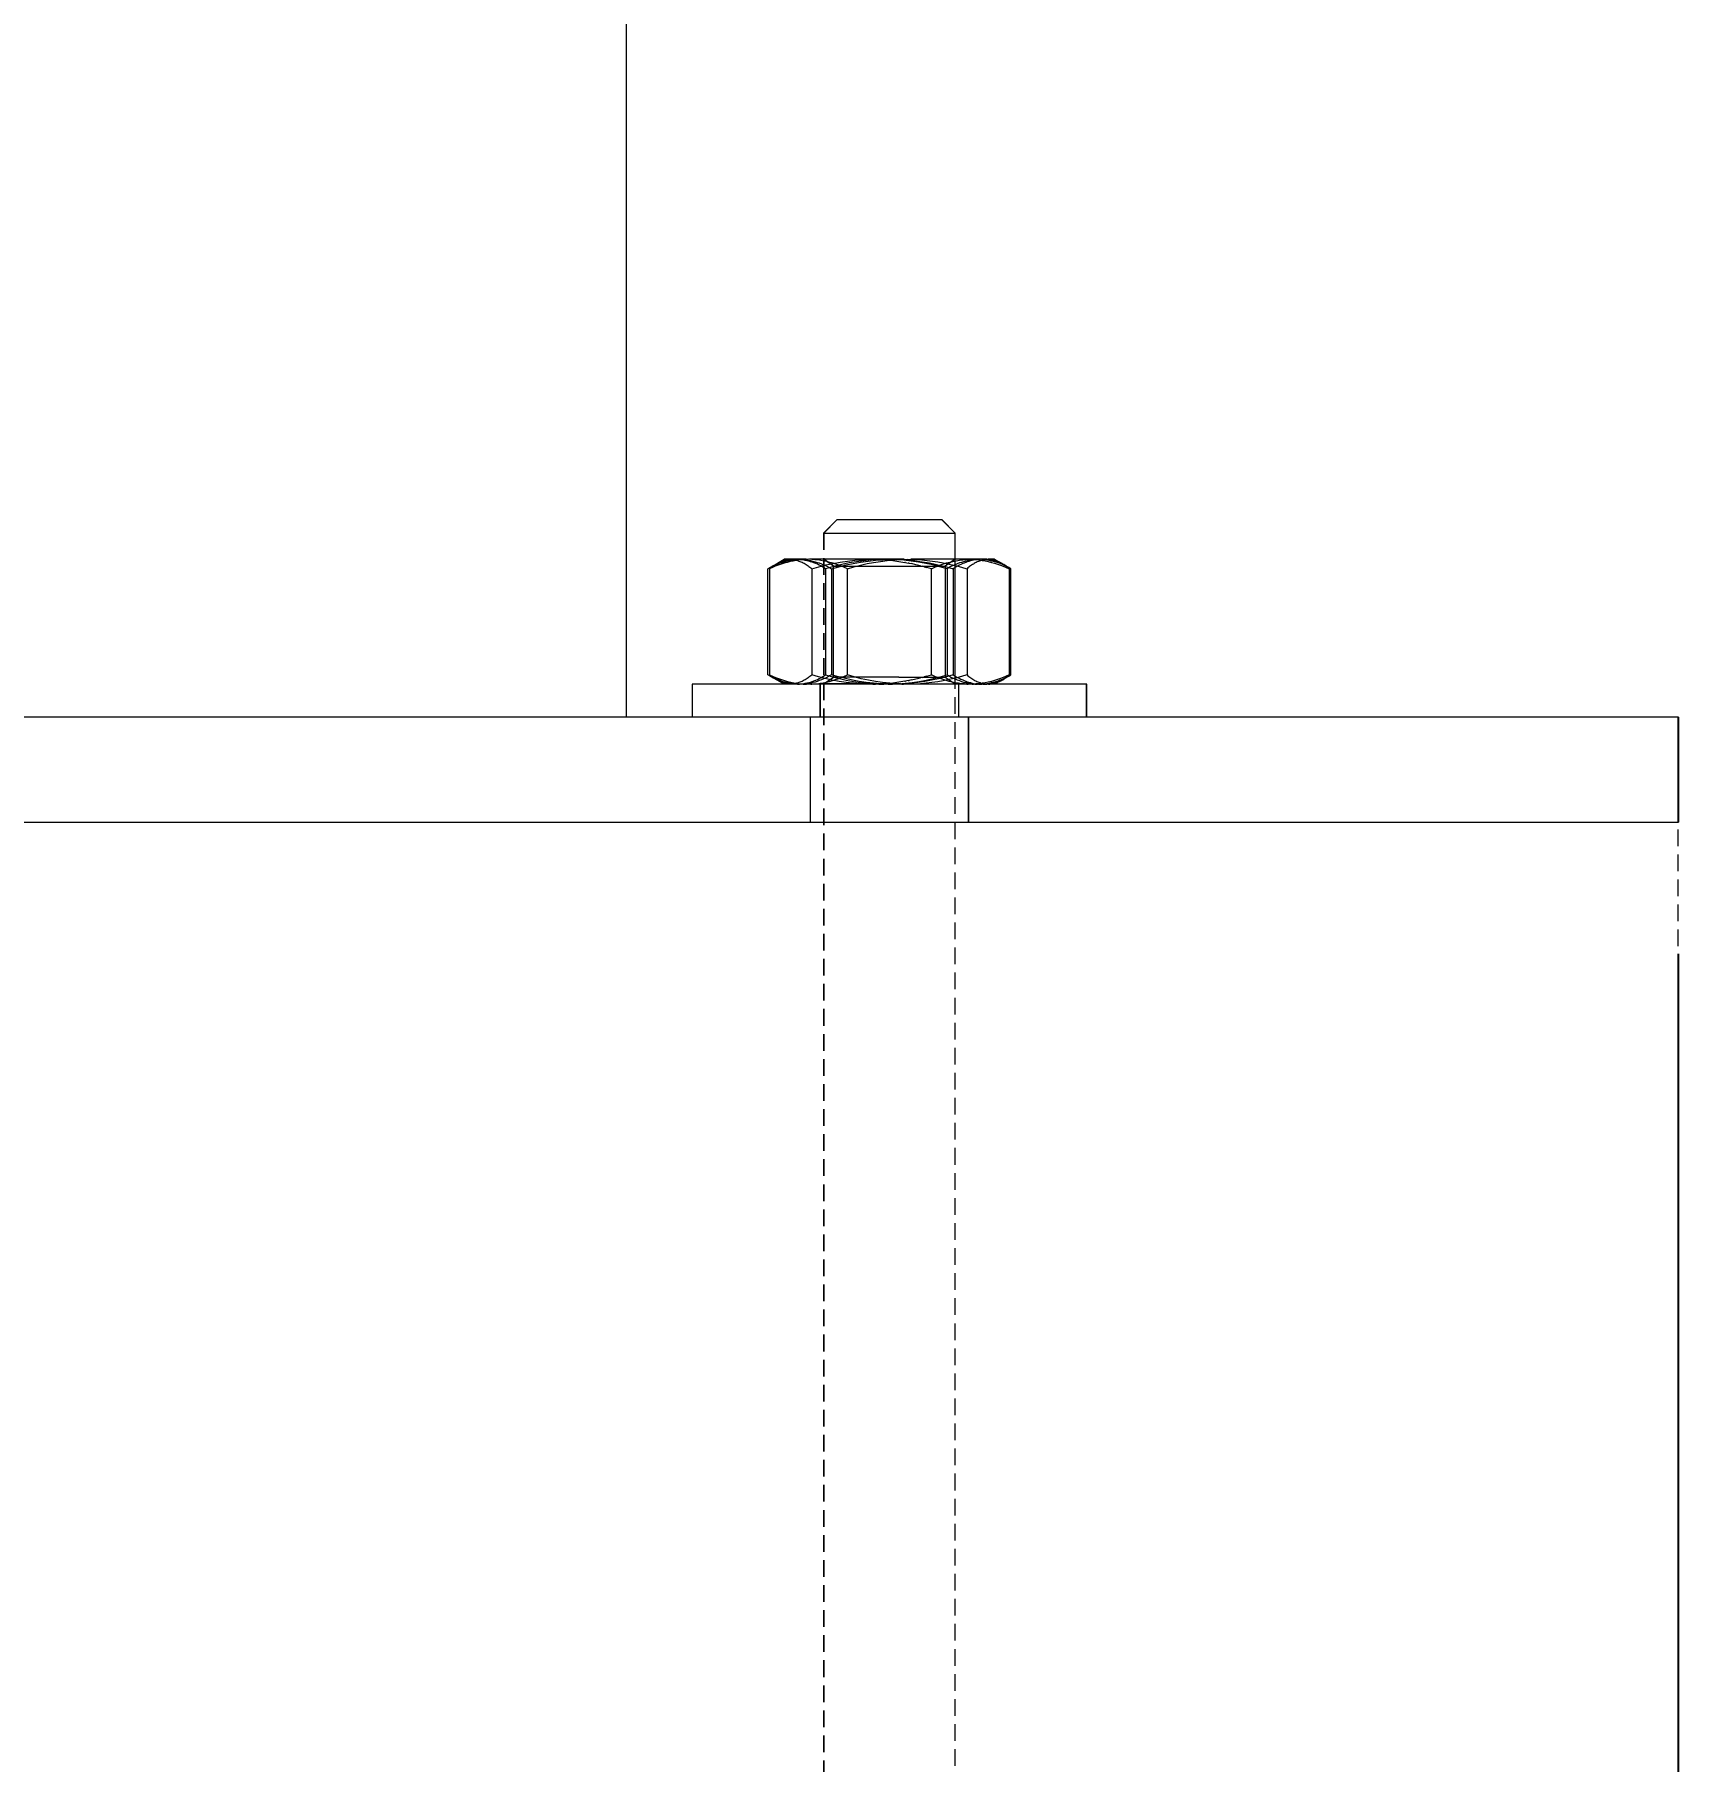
# Model space of a CAD drawing. Header units: millimetres. Extents: x -124 to 15640, y 659 to 4121.
# Drawn here: x 2253.2 to 2378.2, y 2015.2 to 2146.5 of the extents above; entities that cross this region are included whole.
import ezdxf

# ---------------------------------------------------------------- set-up
doc = ezdxf.new("R2010")
doc.units = ezdxf.units.MM
doc.linetypes.add('HIDDEN', pattern=[1.905, 1.27, -0.635])
for name, color, linetype, lineweight in [('ZANO_R', 7, 'Continuous', 0), ('ZANO_R_przerywana', 7, 'HIDDEN', 0), ('ZANO_W', 1, 'Continuous', 0)]:
    doc.layers.add(name, color=color, linetype=linetype, lineweight=lineweight)
doc.styles.add('Arial', font='arial.ttf')
doc.styles.get("Standard").update_dxf_attribs({"font": 'ARIALUNI.TTF'})
doc.dimstyles.new('pl i ang', dxfattribs={"dimtxt": 50, "dimasz": 50, "dimexe": 1.25, "dimexo": 0.625, "dimgap": 10, "dimtad": 1, "dimtoh": 1, "dimtxsty": 'Standard', "dimcen": 2.5, "dimclrd": 1, "dimclre": 1, "dimclrt": 1, "dimadec": 0, "dimazin": 0, "dimtfac": 1, "dimtmove": 0, "dimatfit": 3, "dimfxl": 1, "dimarcsym": 1})

# ---------------------------------------------------------------- blocks, each defined once
blk = doc.blocks.new('*D475')
at = {"layer": 'ZANO_W', "color": 1, "lineweight": -2}
for p, q in [((2128.18, 2076.6), (2128.18, 1888.61)), ((2378.19, 2076.6), (2378.19, 1888.61)), ((2168.18, 1898.61), (2338.19, 1898.61))]:
    blk.add_line(p, q, dxfattribs=at)
at = {"layer": 'ZANO_W', "color": 1}
for points in [[(2168.18, 1905.28), (2168.18, 1891.95), (2128.18, 1898.61)], [(2338.19, 1891.95), (2338.19, 1905.28), (2378.19, 1898.61)]]:
    blk.add_solid(points, dxfattribs=at)
at = {"layer": 'ZANO_W', "color": 1, "insert": (2253.18, 1929.03), "char_height": 40, "attachment_point": 5, "style": 'Arial'}
blk.add_mtext('250', dxfattribs=at)

msp = doc.modelspace()

# ---------------------------------------------------------------- linework, layer by layer
at = {"layer": 'ZANO_R'}
for p, q in [((2298.19, 2156.6), (2298.19, 2094.6)), ((2314.19, 2109.6), (2313.19, 2108.6)), ((2314.2, 2109.6), (2313.2, 2108.6)), ((2314.19, 2109.6), (2314.19, 2109.6)), ((2322.2, 2109.6), (2314.2, 2109.6)), ((2323.19, 2108.6), (2322.19, 2109.6)), ((2323.2, 2108.6), (2322.2, 2109.6)), ((2313.19, 2108.6), (2313.2, 2108.6)), ((2313.2, 2108.6), (2323.2, 2108.6)), ((2323.2, 2097.12), (2323.2, 2108.6)), ((2309.22, 2106.04), (2310.19, 2106.6)), ((2309.67, 2106.29), (2310.2, 2106.6)), ((2309.9, 2106.41), (2309.96, 2106.44)), ((2309.96, 2106.44), (2310.02, 2106.46)), ((2310.02, 2106.46), (2310.08, 2106.49)), ((2310.17, 2106.45), (2310.05, 2106.41)), ((2310.05, 2106.37), (2310.21, 2106.42)), ((2310.08, 2106.49), (2310.14, 2106.51)), ((2310.14, 2106.51), (2310.2, 2106.53)), ((2310.17, 2106.45), (2310.2, 2106.45)), ((2310.19, 2106.6), (2310.19, 2106.6)), ((2311.86, 2106.6), (2310.2, 2106.6)), ((2310.2, 2106.53), (2310.27, 2106.54)), ((2310.31, 2106.49), (2310.2, 2106.45)), ((2310.21, 2106.42), (2310.38, 2106.46)), ((2310.27, 2106.54), (2310.33, 2106.56)), ((2310.31, 2106.49), (2310.36, 2106.5)), ((2310.33, 2106.56), (2310.39, 2106.57)), ((2310.45, 2106.52), (2310.36, 2106.5)), ((2310.38, 2106.46), (2310.55, 2106.5)), ((2310.39, 2106.57), (2310.46, 2106.58)), ((2310.65, 2106.43), (2310.42, 2106.37)), ((2310.45, 2106.52), (2310.56, 2106.54)), ((2310.46, 2106.58), (2310.52, 2106.59)), ((2310.52, 2106.59), (2310.58, 2106.59)), ((2310.55, 2106.5), (2310.71, 2106.53)), ((2310.56, 2106.54), (2310.66, 2106.56)), ((2310.58, 2106.59), (2310.65, 2106.6)), ((2310.88, 2106.47), (2310.65, 2106.43)), ((2310.66, 2106.56), (2310.77, 2106.57)), ((2310.71, 2106.53), (2310.88, 2106.56)), ((2310.77, 2106.57), (2310.87, 2106.58)), ((2310.79, 2106.59), (2310.88, 2106.58)), ((2310.88, 2106.56), (2311.05, 2106.58)), ((2310.88, 2106.58), (2310.97, 2106.57)), ((2311.11, 2106.51), (2310.88, 2106.47)), ((2310.89, 2106.59), (2311.06, 2106.6)), ((2310.97, 2106.57), (2311.05, 2106.55)), ((2311.05, 2106.58), (2311.22, 2106.59)), ((2311.05, 2106.55), (2311.14, 2106.53)), ((2311.34, 2106.55), (2311.11, 2106.51)), ((2311.14, 2106.53), (2311.22, 2106.5)), ((2311.36, 2106.58), (2311.22, 2106.6)), ((2311.22, 2106.5), (2311.31, 2106.47)), ((2311.32, 2106.6), (2311.27, 2106.6)), ((2311.31, 2106.47), (2311.39, 2106.44)), ((2311.58, 2106.57), (2311.34, 2106.55)), ((2311.5, 2106.57), (2311.36, 2106.58)), ((2311.39, 2106.44), (2311.47, 2106.41)), ((2311.49, 2106.59), (2311.67, 2106.59)), ((2311.64, 2106.55), (2311.5, 2106.57)), ((2311.81, 2106.59), (2311.58, 2106.57)), ((2311.78, 2106.52), (2311.64, 2106.55)), ((2311.69, 2106.58), (2311.86, 2106.56)), ((2311.92, 2106.49), (2311.78, 2106.52)), ((2312.05, 2106.6), (2311.81, 2106.59)), ((2311.84, 2106.6), (2311.89, 2106.6)), ((2311.86, 2106.56), (2312.03, 2106.54)), ((2312.06, 2106.46), (2311.92, 2106.49)), ((2312.03, 2106.54), (2312.2, 2106.5)), ((2312.29, 2106.59), (2312.05, 2106.6)), ((2312.2, 2106.42), (2312.06, 2106.46)), ((2319.27, 2106.6), (2312.13, 2106.6)), ((2312.2, 2106.5), (2312.37, 2106.46)), ((2312.33, 2106.38), (2312.2, 2106.42)), ((2312.52, 2106.57), (2312.29, 2106.59)), ((2312.37, 2106.46), (2312.54, 2106.42)), ((2312.75, 2106.55), (2312.52, 2106.57)), ((2312.54, 2106.42), (2312.7, 2106.37)), ((2312.99, 2106.51), (2312.75, 2106.55)), ((2313.22, 2106.47), (2312.99, 2106.51)), ((2313.94, 2106.07), (2313.19, 2106.6)), ((2313.95, 2106.07), (2313.2, 2106.6)), ((2313.45, 2106.43), (2313.22, 2106.47)), ((2313.68, 2106.37), (2313.45, 2106.43)), ((2314.46, 2106.39), (2315.02, 2106.47)), ((2315.02, 2106.47), (2315.57, 2106.53)), ((2315.57, 2106.53), (2316.13, 2106.57)), ((2316.25, 2106.49), (2315.7, 2106.42)), ((2316.01, 2106.39), (2316.57, 2106.47)), ((2316.13, 2106.57), (2316.69, 2106.6)), ((2316.81, 2106.55), (2316.25, 2106.49)), ((2316.57, 2106.47), (2317.13, 2106.53)), ((2317.37, 2106.58), (2316.81, 2106.55)), ((2317.13, 2106.59), (2316.98, 2106.6)), ((2317, 2106.36), (2317.51, 2106.44)), ((2317.05, 2106.59), (2317.52, 2106.58)), ((2317.13, 2106.53), (2317.69, 2106.57)), ((2317.77, 2106.6), (2317.42, 2106.59)), ((2317.51, 2106.44), (2318.02, 2106.51)), ((2317.52, 2106.58), (2317.99, 2106.55)), ((2317.69, 2106.57), (2318.26, 2106.6)), ((2317.99, 2106.55), (2318.45, 2106.5)), ((2318.02, 2106.51), (2318.53, 2106.55)), ((2318.75, 2106.57), (2318.19, 2106.59)), ((2318.45, 2106.5), (2318.92, 2106.44)), ((2318.53, 2106.55), (2319.04, 2106.58)), ((2318.65, 2106.59), (2318.98, 2106.59)), ((2319.3, 2106.53), (2318.75, 2106.57)), ((2318.92, 2106.44), (2319.38, 2106.36)), ((2319.01, 2106.58), (2319.57, 2106.55)), ((2319.04, 2106.58), (2319.56, 2106.6)), ((2319.31, 2106.6), (2319.22, 2106.6)), ((2319.27, 2106.6), (2319.27, 2106.6)), ((2319.86, 2106.47), (2319.3, 2106.53)), ((2319.56, 2106.6), (2319.85, 2106.59)), ((2319.57, 2106.55), (2320.13, 2106.49)), ((2319.93, 2106.6), (2319.83, 2106.6)), ((2319.85, 2106.6), (2319.87, 2106.6)), ((2325.6, 2106.6), (2319.85, 2106.6)), ((2319.85, 2106.59), (2320.25, 2106.58)), ((2320.41, 2106.39), (2319.86, 2106.47)), ((2320.13, 2106.49), (2320.69, 2106.41)), ((2320.25, 2106.58), (2320.66, 2106.55)), ((2320.66, 2106.55), (2321.06, 2106.51)), ((2321.06, 2106.51), (2321.47, 2106.46)), ((2321.47, 2106.46), (2321.87, 2106.4)), ((2323.19, 2106.59), (2322.44, 2106.07)), ((2323.2, 2106.6), (2322.45, 2106.07)), ((2322.79, 2106.39), (2323.03, 2106.44)), ((2323.03, 2106.44), (2323.28, 2106.49)), ((2323.28, 2106.49), (2323.52, 2106.53)), ((2323.52, 2106.53), (2323.77, 2106.56)), ((2323.84, 2106.42), (2323.68, 2106.37)), ((2323.77, 2106.56), (2324.02, 2106.58)), ((2324.01, 2106.46), (2323.84, 2106.42)), ((2324.18, 2106.5), (2324.01, 2106.46)), ((2324.02, 2106.58), (2324.27, 2106.6)), ((2324.24, 2106.44), (2324.12, 2106.4)), ((2324.35, 2106.54), (2324.18, 2106.5)), ((2324.36, 2106.48), (2324.24, 2106.44)), ((2324.52, 2106.56), (2324.35, 2106.54)), ((2324.48, 2106.51), (2324.36, 2106.48)), ((2324.6, 2106.53), (2324.48, 2106.51)), ((2324.69, 2106.58), (2324.52, 2106.56)), ((2324.53, 2106.59), (2324.77, 2106.58)), ((2324.72, 2106.55), (2324.6, 2106.53)), ((2324.9, 2106.6), (2324.72, 2106.59)), ((2324.84, 2106.57), (2324.72, 2106.55)), ((2324.77, 2106.58), (2325.01, 2106.55)), ((2324.97, 2106.58), (2324.84, 2106.57)), ((2324.96, 2106.43), (2324.88, 2106.4)), ((2325.04, 2106.46), (2324.96, 2106.43)), ((2325.09, 2106.59), (2324.97, 2106.58)), ((2325.01, 2106.55), (2325.25, 2106.52)), ((2325.12, 2106.49), (2325.04, 2106.46)), ((2325.25, 2106.58), (2325.08, 2106.6)), ((2325.2, 2106.51), (2325.12, 2106.49)), ((2325.17, 2106.6), (2325.13, 2106.6)), ((2325.29, 2106.53), (2325.2, 2106.51)), ((2325.43, 2106.57), (2325.25, 2106.58)), ((2325.25, 2106.52), (2325.48, 2106.48)), ((2325.37, 2106.55), (2325.29, 2106.53)), ((2325.42, 2106.59), (2325.33, 2106.6)), ((2325.45, 2106.57), (2325.37, 2106.55)), ((2325.5, 2106.58), (2325.42, 2106.59)), ((2325.61, 2106.54), (2325.43, 2106.57)), ((2325.54, 2106.58), (2325.45, 2106.57)), ((2325.48, 2106.48), (2325.72, 2106.43)), ((2325.65, 2106.57), (2325.51, 2106.58)), ((2325.62, 2106.59), (2325.54, 2106.58)), ((2325.78, 2106.51), (2325.61, 2106.54)), ((2325.7, 2106.6), (2325.62, 2106.59)), ((2325.8, 2106.54), (2325.65, 2106.57)), ((2325.79, 2106.59), (2325.7, 2106.6)), ((2325.72, 2106.43), (2325.95, 2106.37)), ((2326.08, 2106.6), (2325.74, 2106.6)), ((2325.95, 2106.47), (2325.78, 2106.51)), ((2325.87, 2106.58), (2325.79, 2106.59)), ((2325.94, 2106.51), (2325.8, 2106.54)), ((2325.96, 2106.57), (2325.87, 2106.58)), ((2326.08, 2106.48), (2325.94, 2106.51)), ((2326.12, 2106.43), (2325.95, 2106.47)), ((2326.04, 2106.55), (2325.96, 2106.57)), ((2326.12, 2106.53), (2326.04, 2106.55)), ((2326.17, 2106.6), (2326.08, 2106.6)), ((2326.22, 2106.44), (2326.08, 2106.48)), ((2326.21, 2106.51), (2326.12, 2106.53)), ((2326.29, 2106.38), (2326.12, 2106.43)), ((2326.19, 2106.6), (2326.17, 2106.6)), ((2326.2, 2106.6), (2326.19, 2106.6)), ((2326.2, 2106.6), (2326.61, 2106.36)), ((2326.2, 2106.6), (2326.2, 2106.6)), ((2326.2, 2106.6), (2326.2, 2106.6)), ((2326.2, 2106.6), (2326.2, 2106.6)), ((2326.2, 2106.6), (2326.2, 2106.6)), ((2326.2, 2106.6), (2326.2, 2106.6)), ((2326.29, 2106.49), (2326.21, 2106.51)), ((2326.36, 2106.4), (2326.22, 2106.44)), ((2326.37, 2106.46), (2326.29, 2106.49)), ((2326.45, 2106.43), (2326.37, 2106.46)), ((2326.53, 2106.4), (2326.45, 2106.43)), ((2308.96, 2105.88), (2309.12, 2105.98)), ((2308.96, 2105.88), (2309.1, 2105.97)), ((2308.96, 2097.81), (2308.96, 2105.88)), ((2309.31, 2105.98), (2309.09, 2105.88)), ((2309.09, 2105.88), (2309.2, 2105.97)), ((2309.09, 2105.88), (2309.09, 2097.81)), ((2309.1, 2105.97), (2309.26, 2106.05)), ((2309.22, 2106.04), (2309.12, 2105.98)), ((2309.2, 2105.97), (2309.32, 2106.06)), ((2309.22, 2106.04), (2309.29, 2106.08)), ((2309.26, 2106.05), (2309.41, 2106.12)), ((2309.36, 2106.11), (2309.29, 2106.08)), ((2309.52, 2106.07), (2309.31, 2105.98)), ((2309.32, 2106.06), (2309.43, 2106.14)), ((2309.36, 2106.11), (2309.48, 2106.17)), ((2309.41, 2106.12), (2309.57, 2106.19)), ((2309.43, 2106.14), (2309.55, 2106.22)), ((2309.49, 2106.18), (2309.48, 2106.17)), ((2309.49, 2106.18), (2309.59, 2106.22)), ((2309.74, 2106.16), (2309.52, 2106.07)), ((2309.55, 2106.22), (2309.67, 2106.29)), ((2309.57, 2106.19), (2309.73, 2106.26)), ((2309.59, 2106.22), (2309.69, 2106.27)), ((2309.76, 2106.3), (2309.69, 2106.27)), ((2309.73, 2106.26), (2309.89, 2106.32)), ((2309.97, 2106.24), (2309.74, 2106.16)), ((2309.76, 2106.3), (2309.8, 2106.31)), ((2309.78, 2106.36), (2309.84, 2106.39)), ((2309.9, 2106.35), (2309.8, 2106.31)), ((2309.84, 2106.39), (2309.9, 2106.41)), ((2309.89, 2106.32), (2310.05, 2106.37)), ((2309.9, 2106.35), (2309.92, 2106.36)), ((2310.04, 2106.4), (2309.92, 2106.36)), ((2310.19, 2106.31), (2309.97, 2106.24)), ((2310.04, 2106.4), (2310.05, 2106.41)), ((2310.42, 2106.37), (2310.19, 2106.31)), ((2311.47, 2106.41), (2311.56, 2106.38)), ((2311.56, 2106.38), (2311.64, 2106.34)), ((2311.64, 2106.34), (2311.71, 2106.3)), ((2311.71, 2106.3), (2311.79, 2106.25)), ((2311.79, 2106.25), (2311.87, 2106.21)), ((2311.87, 2106.21), (2311.94, 2106.16)), ((2311.94, 2106.16), (2312.01, 2106.11)), ((2312.01, 2106.11), (2312.08, 2106.06)), ((2312.08, 2106.06), (2312.15, 2106)), ((2312.15, 2106), (2312.22, 2105.94)), ((2312.22, 2105.94), (2312.29, 2105.88)), ((2312.29, 2105.88), (2312.82, 2106.04)), ((2312.29, 2105.88), (2312.29, 2097.81)), ((2312.46, 2106.33), (2312.33, 2106.38)), ((2312.6, 2106.28), (2312.46, 2106.33)), ((2312.73, 2106.22), (2312.6, 2106.28)), ((2312.7, 2106.37), (2312.86, 2106.32)), ((2312.85, 2106.16), (2312.73, 2106.22)), ((2312.82, 2106.04), (2313.37, 2106.17)), ((2312.98, 2106.1), (2312.85, 2106.16)), ((2312.86, 2106.32), (2313.03, 2106.26)), ((2313.1, 2106.03), (2312.98, 2106.1)), ((2313.03, 2106.26), (2313.19, 2106.19)), ((2313.22, 2105.96), (2313.1, 2106.03)), ((2313.19, 2106.19), (2313.34, 2106.12)), ((2313.34, 2105.88), (2313.22, 2105.96)), ((2313.34, 2106.12), (2313.5, 2106.05)), ((2314.04, 2106.07), (2313.34, 2105.88)), ((2313.34, 2105.88), (2313.34, 2097.81)), ((2313.37, 2106.17), (2313.91, 2106.29)), ((2313.5, 2106.05), (2313.65, 2105.97)), ((2313.65, 2105.97), (2313.8, 2105.88)), ((2313.91, 2106.31), (2313.68, 2106.37)), ((2313.8, 2105.88), (2314.35, 2106.04)), ((2313.8, 2105.88), (2313.8, 2097.81)), ((2313.91, 2106.29), (2314.46, 2106.39)), ((2314.13, 2106.24), (2313.91, 2106.31)), ((2313.94, 2097.65), (2313.94, 2106.07)), ((2313.94, 2106.07), (2313.94, 2106.07)), ((2313.94, 2106.07), (2313.94, 2106.07)), ((2313.94, 2106.07), (2313.94, 2106.07)), ((2313.94, 2106.07), (2313.94, 2106.07)), ((2313.94, 2106.07), (2313.94, 2106.07)), ((2313.94, 2106.07), (2313.94, 2106.07)), ((2313.94, 2106.07), (2313.94, 2106.07)), ((2313.94, 2106.07), (2313.95, 2106.07)), ((2313.95, 2097.65), (2313.95, 2106.07)), ((2313.95, 2106.07), (2318.92, 2106.07)), ((2314.59, 2106.21), (2314.05, 2106.07)), ((2314.36, 2106.16), (2314.13, 2106.24)), ((2314.35, 2106.04), (2314.9, 2106.17)), ((2314.58, 2106.07), (2314.36, 2106.16)), ((2314.79, 2105.98), (2314.58, 2106.07)), ((2315.14, 2106.32), (2314.59, 2106.21)), ((2315.01, 2105.88), (2314.79, 2105.98)), ((2314.9, 2106.17), (2315.45, 2106.29)), ((2315.01, 2105.88), (2315.5, 2106.03)), ((2315.01, 2097.81), (2315.01, 2105.88)), ((2315.7, 2106.42), (2315.14, 2106.32)), ((2315.45, 2106.29), (2316.01, 2106.39)), ((2315.5, 2106.03), (2316, 2106.15)), ((2316, 2106.15), (2316.5, 2106.27)), ((2316.5, 2106.27), (2317, 2106.36)), ((2318.92, 2106.07), (2322.45, 2106.07)), ((2319.43, 2106.35), (2319.38, 2106.36)), ((2319.43, 2106.35), (2319.63, 2106.31)), ((2319.71, 2106.3), (2319.63, 2106.31)), ((2319.71, 2106.3), (2319.87, 2106.27)), ((2320.21, 2106.19), (2319.87, 2106.27)), ((2320.56, 2106.11), (2320.21, 2106.19)), ((2320.96, 2106.29), (2320.41, 2106.39)), ((2320.56, 2106.11), (2320.69, 2106.08)), ((2320.69, 2106.41), (2321.24, 2106.32)), ((2320.83, 2106.04), (2320.69, 2106.08)), ((2320.83, 2106.04), (2321.05, 2105.98)), ((2321.5, 2106.17), (2320.96, 2106.29)), ((2321.39, 2105.88), (2321.05, 2105.98)), ((2321.24, 2106.32), (2321.79, 2106.2)), ((2321.39, 2105.88), (2321.61, 2105.99)), ((2321.39, 2097.81), (2321.39, 2105.88)), ((2322.04, 2106.04), (2321.5, 2106.17)), ((2321.61, 2105.99), (2321.84, 2106.08)), ((2321.79, 2106.2), (2322.34, 2106.07)), ((2321.84, 2106.08), (2322.08, 2106.17)), ((2321.87, 2106.4), (2322.29, 2106.33)), ((2322.58, 2105.88), (2322.04, 2106.04)), ((2322.08, 2106.17), (2322.31, 2106.25)), ((2322.29, 2106.33), (2322.72, 2106.24)), ((2322.31, 2106.25), (2322.55, 2106.32)), ((2322.35, 2106.07), (2323.04, 2105.88)), ((2322.44, 2106.07), (2322.44, 2097.65)), ((2322.45, 2106.07), (2322.45, 2097.65)), ((2322.55, 2106.32), (2322.79, 2106.39)), ((2322.73, 2105.97), (2322.58, 2105.88)), ((2322.58, 2105.88), (2322.58, 2097.81)), ((2322.72, 2106.24), (2323, 2106.18)), ((2322.88, 2106.05), (2322.73, 2105.97)), ((2323.04, 2106.12), (2322.88, 2106.05)), ((2323, 2106.18), (2323.42, 2106.07)), ((2323.19, 2106.19), (2323.04, 2106.12)), ((2323.19, 2105.97), (2323.04, 2105.88)), ((2323.04, 2105.88), (2323.04, 2097.81)), ((2323.35, 2106.26), (2323.19, 2106.19)), ((2323.2, 2105.98), (2323.19, 2105.97)), ((2323.38, 2106.08), (2323.2, 2105.98)), ((2323.52, 2106.32), (2323.35, 2106.26)), ((2323.39, 2106.08), (2323.38, 2106.08)), ((2323.51, 2106.15), (2323.39, 2106.08)), ((2323.42, 2106.07), (2323.83, 2105.96)), ((2323.64, 2106.21), (2323.51, 2106.15)), ((2323.68, 2106.37), (2323.52, 2106.32)), ((2323.77, 2106.27), (2323.64, 2106.21)), ((2323.87, 2106.31), (2323.77, 2106.27)), ((2323.83, 2105.96), (2324.11, 2105.88)), ((2323.98, 2106.35), (2323.87, 2106.31)), ((2324, 2106.36), (2323.98, 2106.35)), ((2324.12, 2106.4), (2324, 2106.36)), ((2324.17, 2105.94), (2324.11, 2105.88)), ((2324.11, 2105.88), (2324.11, 2097.81)), ((2324.23, 2106), (2324.17, 2105.94)), ((2324.3, 2106.05), (2324.23, 2106)), ((2324.37, 2106.1), (2324.3, 2106.05)), ((2324.44, 2106.15), (2324.37, 2106.1)), ((2324.51, 2106.2), (2324.44, 2106.15)), ((2324.58, 2106.24), (2324.51, 2106.2)), ((2324.65, 2106.29), (2324.58, 2106.24)), ((2324.73, 2106.33), (2324.65, 2106.29)), ((2324.8, 2106.36), (2324.73, 2106.33)), ((2324.88, 2106.4), (2324.8, 2106.36)), ((2325.95, 2106.37), (2326.18, 2106.31)), ((2326.18, 2106.31), (2326.41, 2106.24)), ((2326.46, 2106.33), (2326.29, 2106.38)), ((2326.5, 2106.35), (2326.36, 2106.4)), ((2326.41, 2106.24), (2326.64, 2106.16)), ((2326.63, 2106.27), (2326.46, 2106.33)), ((2326.63, 2106.3), (2326.5, 2106.35)), ((2326.6, 2106.36), (2326.53, 2106.4)), ((2326.68, 2106.33), (2326.6, 2106.36)), ((2326.61, 2106.35), (2327.28, 2105.97)), ((2326.77, 2106.24), (2326.63, 2106.3)), ((2326.79, 2106.2), (2326.63, 2106.27)), ((2326.64, 2106.16), (2326.86, 2106.08)), ((2326.76, 2106.29), (2326.68, 2106.33)), ((2326.83, 2106.24), (2326.76, 2106.29)), ((2326.9, 2106.18), (2326.77, 2106.24)), ((2326.95, 2106.13), (2326.79, 2106.2)), ((2326.9, 2106.2), (2326.83, 2106.24)), ((2326.86, 2106.08), (2327.08, 2105.98)), ((2326.97, 2106.15), (2326.9, 2106.2)), ((2327.03, 2106.11), (2326.9, 2106.18)), ((2327.11, 2106.05), (2326.95, 2106.13)), ((2327.04, 2106.1), (2326.97, 2106.15)), ((2327.15, 2106.04), (2327.03, 2106.11)), ((2327.11, 2106.05), (2327.04, 2106.1)), ((2327.08, 2105.98), (2327.3, 2105.88)), ((2327.27, 2105.97), (2327.11, 2106.05)), ((2327.17, 2106), (2327.11, 2106.05)), ((2327.24, 2105.94), (2327.17, 2106)), ((2327.3, 2105.88), (2327.24, 2105.94)), ((2327.42, 2105.88), (2327.27, 2105.97)), ((2327.42, 2105.88), (2327.28, 2105.97)), ((2327.3, 2105.88), (2327.3, 2097.81)), ((2327.42, 2097.81), (2327.42, 2105.88)), ((2309.12, 2097.71), (2308.96, 2097.81)), ((2309.1, 2097.73), (2308.96, 2097.81)), ((2309.2, 2097.72), (2309.09, 2097.81)), ((2309.09, 2097.81), (2309.31, 2097.71)), ((2309.26, 2097.65), (2309.1, 2097.73)), ((2309.12, 2097.71), (2309.22, 2097.66)), ((2309.32, 2097.63), (2309.2, 2097.72)), ((2310.19, 2097.1), (2309.22, 2097.66)), ((2309.29, 2097.62), (2309.22, 2097.66)), ((2309.41, 2097.57), (2309.26, 2097.65)), ((2309.29, 2097.62), (2309.36, 2097.58)), ((2309.31, 2097.71), (2309.54, 2097.62)), ((2309.43, 2097.55), (2309.32, 2097.63)), ((2309.48, 2097.52), (2309.36, 2097.58)), ((2309.57, 2097.5), (2309.41, 2097.57)), ((2309.55, 2097.47), (2309.43, 2097.55)), ((2309.48, 2097.52), (2309.49, 2097.52)), ((2309.59, 2097.47), (2309.49, 2097.52)), ((2309.54, 2097.62), (2309.76, 2097.53)), ((2309.67, 2097.4), (2309.55, 2097.47)), ((2309.73, 2097.44), (2309.57, 2097.5)), ((2309.69, 2097.43), (2309.59, 2097.47)), ((2310.19, 2097.1), (2309.67, 2097.4)), ((2309.69, 2097.43), (2309.76, 2097.39)), ((2309.89, 2097.38), (2309.73, 2097.44)), ((2309.76, 2097.53), (2309.99, 2097.45)), ((2309.8, 2097.38), (2309.76, 2097.39)), ((2309.84, 2097.31), (2309.78, 2097.34)), ((2309.8, 2097.38), (2309.9, 2097.34)), ((2309.9, 2097.28), (2309.84, 2097.31)), ((2310.05, 2097.32), (2309.89, 2097.38)), ((2309.92, 2097.33), (2309.9, 2097.34)), ((2309.96, 2097.25), (2309.9, 2097.28)), ((2309.92, 2097.33), (2310.04, 2097.29)), ((2310.02, 2097.23), (2309.96, 2097.25)), ((2309.99, 2097.45), (2310.22, 2097.38)), ((2310.08, 2097.21), (2310.02, 2097.23)), ((2310.05, 2097.28), (2310.04, 2097.29)), ((2310.21, 2097.27), (2310.05, 2097.32)), ((2310.05, 2097.28), (2310.17, 2097.25)), ((2310.2, 2097.24), (2310.17, 2097.25)), ((2310.2, 2097.24), (2310.31, 2097.21)), ((2310.38, 2097.23), (2310.21, 2097.27)), ((2310.22, 2097.38), (2310.46, 2097.31)), ((2310.55, 2097.19), (2310.38, 2097.23)), ((2310.46, 2097.31), (2310.69, 2097.26)), ((2310.69, 2097.26), (2310.93, 2097.21)), ((2311.39, 2097.25), (2311.31, 2097.22)), ((2311.47, 2097.28), (2311.39, 2097.25)), ((2311.56, 2097.32), (2311.47, 2097.28)), ((2311.64, 2097.36), (2311.56, 2097.32)), ((2311.71, 2097.4), (2311.64, 2097.36)), ((2311.79, 2097.44), (2311.71, 2097.4)), ((2311.87, 2097.49), (2311.79, 2097.44)), ((2311.94, 2097.53), (2311.87, 2097.49)), ((2311.92, 2097.2), (2312.06, 2097.23)), ((2312.01, 2097.58), (2311.94, 2097.53)), ((2312.08, 2097.64), (2312.01, 2097.58)), ((2312.06, 2097.23), (2312.2, 2097.27)), ((2312.15, 2097.69), (2312.08, 2097.64)), ((2312.22, 2097.75), (2312.15, 2097.69)), ((2312.2, 2097.27), (2312.33, 2097.31)), ((2312.37, 2097.23), (2312.2, 2097.19)), ((2312.29, 2097.81), (2312.22, 2097.75)), ((2312.8, 2097.66), (2312.29, 2097.81)), ((2312.33, 2097.31), (2312.46, 2097.36)), ((2312.54, 2097.27), (2312.37, 2097.23)), ((2312.46, 2097.36), (2312.6, 2097.41)), ((2312.7, 2097.32), (2312.54, 2097.27)), ((2312.6, 2097.41), (2312.73, 2097.47)), ((2312.86, 2097.38), (2312.7, 2097.32)), ((2312.73, 2097.47), (2312.85, 2097.53)), ((2313.32, 2097.53), (2312.8, 2097.66)), ((2312.85, 2097.53), (2312.98, 2097.59)), ((2313.03, 2097.44), (2312.86, 2097.38)), ((2312.98, 2097.59), (2313.1, 2097.66)), ((2313.19, 2097.5), (2313.03, 2097.44)), ((2313.1, 2097.66), (2313.22, 2097.73)), ((2313.17, 2097.21), (2313.41, 2097.26)), ((2313.19, 2097.12), (2313.94, 2097.65)), ((2313.34, 2097.57), (2313.19, 2097.5)), ((2313.2, 2097.12), (2313.95, 2097.65)), ((2313.22, 2097.73), (2313.34, 2097.81)), ((2313.85, 2097.42), (2313.32, 2097.53)), ((2313.34, 2097.81), (2313.87, 2097.66)), ((2313.5, 2097.65), (2313.34, 2097.57)), ((2313.41, 2097.26), (2313.65, 2097.32)), ((2313.65, 2097.73), (2313.5, 2097.65)), ((2313.8, 2097.81), (2313.65, 2097.73)), ((2313.65, 2097.32), (2313.88, 2097.38)), ((2314.32, 2097.66), (2313.8, 2097.81)), ((2314.37, 2097.32), (2313.85, 2097.42)), ((2313.87, 2097.66), (2314.39, 2097.53)), ((2313.88, 2097.38), (2314.11, 2097.45)), ((2318.92, 2097.65), (2313.95, 2097.65)), ((2314.11, 2097.45), (2314.34, 2097.53)), ((2314.85, 2097.53), (2314.32, 2097.66)), ((2314.34, 2097.53), (2314.56, 2097.62)), ((2314.91, 2097.24), (2314.37, 2097.32)), ((2314.39, 2097.53), (2314.92, 2097.42)), ((2314.56, 2097.62), (2314.79, 2097.71)), ((2314.79, 2097.71), (2315.01, 2097.81)), ((2315.38, 2097.42), (2314.85, 2097.53)), ((2315.44, 2097.17), (2314.91, 2097.24)), ((2314.92, 2097.42), (2315.46, 2097.32)), ((2315.53, 2097.66), (2315.01, 2097.81)), ((2315.91, 2097.32), (2315.38, 2097.42)), ((2315.46, 2097.32), (2316, 2097.24)), ((2316.06, 2097.52), (2315.53, 2097.66)), ((2316.44, 2097.24), (2315.91, 2097.32)), ((2316, 2097.24), (2316.54, 2097.17)), ((2316.6, 2097.41), (2316.06, 2097.52)), ((2316.98, 2097.17), (2316.44, 2097.24)), ((2317.13, 2097.31), (2316.6, 2097.41)), ((2317.67, 2097.23), (2317.13, 2097.31)), ((2318.22, 2097.17), (2317.67, 2097.23)), ((2318.92, 2097.25), (2318.45, 2097.19)), ((2318.92, 2097.65), (2322.45, 2097.65)), ((2319.38, 2097.33), (2318.92, 2097.25)), ((2319.38, 2097.33), (2319.43, 2097.34)), ((2319.4, 2097.17), (2319.93, 2097.24)), ((2319.63, 2097.38), (2319.43, 2097.34)), ((2319.63, 2097.38), (2319.71, 2097.39)), ((2319.87, 2097.43), (2319.71, 2097.39)), ((2320.35, 2097.23), (2319.83, 2097.17)), ((2319.87, 2097.43), (2320.21, 2097.5)), ((2319.93, 2097.24), (2320.47, 2097.32)), ((2320.21, 2097.5), (2320.56, 2097.58)), ((2320.88, 2097.31), (2320.35, 2097.23)), ((2320.47, 2097.32), (2321, 2097.42)), ((2320.69, 2097.62), (2320.56, 2097.58)), ((2320.69, 2097.62), (2320.83, 2097.66)), ((2321.05, 2097.71), (2320.83, 2097.66)), ((2321.4, 2097.41), (2320.88, 2097.31)), ((2321.43, 2097.23), (2320.99, 2097.17)), ((2321, 2097.42), (2321.53, 2097.53)), ((2321.05, 2097.71), (2321.39, 2097.81)), ((2321.61, 2097.71), (2321.39, 2097.81)), ((2321.92, 2097.52), (2321.4, 2097.41)), ((2321.87, 2097.29), (2321.43, 2097.23)), ((2321.53, 2097.53), (2322.06, 2097.66)), ((2321.83, 2097.62), (2321.61, 2097.71)), ((2322.05, 2097.53), (2321.83, 2097.62)), ((2322.29, 2097.37), (2321.87, 2097.29)), ((2322.43, 2097.65), (2321.92, 2097.52)), ((2322.28, 2097.45), (2322.05, 2097.53)), ((2322.06, 2097.66), (2322.58, 2097.81)), ((2322.51, 2097.38), (2322.28, 2097.45)), ((2322.72, 2097.45), (2322.29, 2097.37)), ((2322.44, 2097.65), (2323.19, 2097.12)), ((2323.04, 2097.81), (2322.45, 2097.65)), ((2322.45, 2097.65), (2323.19, 2097.12)), ((2322.74, 2097.32), (2322.51, 2097.38)), ((2322.58, 2097.81), (2322.73, 2097.73)), ((2323, 2097.52), (2322.72, 2097.45)), ((2322.73, 2097.73), (2322.88, 2097.65)), ((2322.97, 2097.26), (2322.74, 2097.32)), ((2322.88, 2097.65), (2323.04, 2097.57)), ((2323.2, 2097.21), (2322.97, 2097.26)), ((2323.42, 2097.62), (2323, 2097.52)), ((2323.04, 2097.81), (2323.19, 2097.72)), ((2323.04, 2097.57), (2323.19, 2097.5)), ((2323.19, 2097.72), (2323.2, 2097.71)), ((2323.19, 2097.5), (2323.35, 2097.44)), ((2323.2, 2097.71), (2323.38, 2097.62)), ((2323.35, 2097.44), (2323.52, 2097.38)), ((2323.38, 2097.62), (2323.39, 2097.61)), ((2323.39, 2097.61), (2323.51, 2097.55)), ((2323.83, 2097.73), (2323.42, 2097.62)), ((2323.51, 2097.55), (2323.64, 2097.48)), ((2323.52, 2097.38), (2323.68, 2097.32)), ((2323.64, 2097.48), (2323.77, 2097.43)), ((2323.68, 2097.32), (2323.84, 2097.27)), ((2323.77, 2097.43), (2323.87, 2097.38)), ((2324.11, 2097.81), (2323.83, 2097.73)), ((2323.84, 2097.27), (2324.01, 2097.23)), ((2323.87, 2097.38), (2323.98, 2097.34)), ((2323.98, 2097.34), (2324, 2097.33)), ((2324, 2097.33), (2324.12, 2097.29)), ((2324.01, 2097.23), (2324.18, 2097.19)), ((2324.11, 2097.81), (2324.17, 2097.75)), ((2324.12, 2097.29), (2324.24, 2097.25)), ((2324.17, 2097.75), (2324.24, 2097.69)), ((2324.24, 2097.69), (2324.31, 2097.64)), ((2324.24, 2097.25), (2324.36, 2097.22)), ((2324.31, 2097.64), (2324.38, 2097.58)), ((2324.38, 2097.58), (2324.46, 2097.53)), ((2324.46, 2097.53), (2324.53, 2097.48)), ((2324.53, 2097.48), (2324.61, 2097.44)), ((2324.61, 2097.44), (2324.68, 2097.39)), ((2324.68, 2097.39), (2324.76, 2097.35)), ((2324.76, 2097.35), (2324.84, 2097.31)), ((2324.84, 2097.31), (2324.93, 2097.28)), ((2324.93, 2097.28), (2325.01, 2097.25)), ((2325.01, 2097.25), (2325.09, 2097.22)), ((2325.72, 2097.26), (2325.48, 2097.21)), ((2325.95, 2097.32), (2325.72, 2097.26)), ((2326.18, 2097.38), (2325.95, 2097.32)), ((2325.95, 2097.22), (2326.12, 2097.26)), ((2326.08, 2097.21), (2326.22, 2097.25)), ((2326.12, 2097.26), (2326.29, 2097.31)), ((2326.41, 2097.45), (2326.18, 2097.38)), ((2326.61, 2097.34), (2326.2, 2097.1)), ((2326.22, 2097.25), (2326.36, 2097.3)), ((2326.26, 2097.2), (2326.34, 2097.23)), ((2326.29, 2097.31), (2326.46, 2097.37)), ((2326.34, 2097.23), (2326.42, 2097.25)), ((2326.36, 2097.3), (2326.5, 2097.34)), ((2326.64, 2097.53), (2326.41, 2097.45)), ((2326.42, 2097.25), (2326.5, 2097.29)), ((2326.46, 2097.37), (2326.63, 2097.43)), ((2326.5, 2097.34), (2326.63, 2097.4)), ((2326.5, 2097.29), (2326.58, 2097.32)), ((2326.58, 2097.32), (2326.66, 2097.36)), ((2327.28, 2097.73), (2326.61, 2097.34)), ((2326.63, 2097.43), (2326.79, 2097.49)), ((2326.63, 2097.4), (2326.77, 2097.46)), ((2326.86, 2097.62), (2326.64, 2097.53)), ((2326.66, 2097.36), (2326.74, 2097.4)), ((2326.74, 2097.4), (2326.82, 2097.44)), ((2326.77, 2097.46), (2326.9, 2097.52)), ((2326.79, 2097.49), (2326.95, 2097.56)), ((2326.82, 2097.44), (2326.89, 2097.49)), ((2327.08, 2097.71), (2326.86, 2097.62)), ((2326.89, 2097.49), (2326.96, 2097.54)), ((2326.9, 2097.52), (2327.03, 2097.58)), ((2326.95, 2097.56), (2327.11, 2097.64)), ((2326.96, 2097.54), (2327.03, 2097.59)), ((2327.03, 2097.58), (2327.15, 2097.66)), ((2327.03, 2097.59), (2327.1, 2097.64)), ((2327.3, 2097.81), (2327.08, 2097.71)), ((2327.1, 2097.64), (2327.17, 2097.69)), ((2327.11, 2097.64), (2327.27, 2097.72)), ((2327.17, 2097.69), (2327.24, 2097.75)), ((2327.24, 2097.75), (2327.3, 2097.81)), ((2327.27, 2097.72), (2327.42, 2097.81)), ((2327.28, 2097.73), (2327.42, 2097.81)), ((2303.19, 2097.1), (2303.19, 2094.6)), ((2303.2, 2097.1), (2303.19, 2097.1)), ((2303.2, 2097.1), (2303.2, 2094.6)), ((2333.2, 2097.1), (2303.2, 2097.1)), ((2310.14, 2097.19), (2310.08, 2097.21)), ((2310.2, 2097.17), (2310.14, 2097.19)), ((2310.27, 2097.15), (2310.2, 2097.17)), ((2310.33, 2097.14), (2310.27, 2097.15)), ((2310.36, 2097.19), (2310.31, 2097.21)), ((2310.39, 2097.12), (2310.33, 2097.14)), ((2310.36, 2097.19), (2310.45, 2097.17)), ((2310.46, 2097.11), (2310.39, 2097.12)), ((2310.56, 2097.15), (2310.45, 2097.17)), ((2310.52, 2097.11), (2310.46, 2097.11)), ((2310.58, 2097.1), (2310.52, 2097.11)), ((2310.71, 2097.16), (2310.55, 2097.19)), ((2310.66, 2097.13), (2310.56, 2097.15)), ((2310.65, 2097.1), (2310.58, 2097.1)), ((2310.77, 2097.12), (2310.66, 2097.13)), ((2310.88, 2097.14), (2310.71, 2097.16)), ((2310.87, 2097.11), (2310.77, 2097.12)), ((2310.8, 2097.1), (2310.78, 2097.1)), ((2310.88, 2097.11), (2310.79, 2097.1)), ((2311.05, 2097.11), (2310.88, 2097.14)), ((2310.97, 2097.13), (2310.88, 2097.11)), ((2311.06, 2097.1), (2310.89, 2097.11)), ((2310.93, 2097.21), (2311.17, 2097.17)), ((2311.05, 2097.15), (2310.97, 2097.13)), ((2311.14, 2097.17), (2311.05, 2097.15)), ((2311.22, 2097.1), (2311.05, 2097.11)), ((2311.22, 2097.19), (2311.14, 2097.17)), ((2311.17, 2097.17), (2311.41, 2097.14)), ((2311.31, 2097.22), (2311.22, 2097.19)), ((2311.22, 2097.1), (2311.36, 2097.11)), ((2311.29, 2097.1), (2311.25, 2097.1)), ((2311.3, 2097.1), (2311.27, 2097.1)), ((2311.29, 2097.1), (2311.32, 2097.1)), ((2311.36, 2097.11), (2311.5, 2097.12)), ((2311.41, 2097.14), (2311.65, 2097.11)), ((2311.67, 2097.11), (2311.49, 2097.1)), ((2311.5, 2097.12), (2311.64, 2097.14)), ((2311.64, 2097.14), (2311.78, 2097.17)), ((2311.65, 2097.11), (2311.89, 2097.1)), ((2311.86, 2097.13), (2311.69, 2097.11)), ((2311.78, 2097.17), (2311.92, 2097.2)), ((2311.86, 2097.1), (2311.84, 2097.1)), ((2312.03, 2097.16), (2311.86, 2097.13)), ((2312.2, 2097.19), (2312.03, 2097.16)), ((2312.21, 2097.1), (2312.45, 2097.12)), ((2312.24, 2097.1), (2312.3, 2097.1)), ((2312.45, 2097.12), (2312.7, 2097.14)), ((2312.7, 2097.14), (2312.93, 2097.17)), ((2312.93, 2097.17), (2313.17, 2097.21)), ((2312.94, 2094.6), (2312.94, 2097.1)), ((2312.95, 2094.6), (2312.95, 2097.1)), ((2313.19, 2097.12), (2313.19, 2097.12)), ((2313.19, 2097.12), (2313.19, 2097.12)), ((2313.2, 2097.1), (2313.2, 2097.21)), ((2313.2, 2097.1), (2313.2, 2097.12)), ((2319.05, 2097.12), (2313.2, 2097.12)), ((2315.97, 2097.12), (2315.44, 2097.17)), ((2316.36, 2097.11), (2316.02, 2097.12)), ((2316.69, 2097.1), (2316.36, 2097.11)), ((2316.54, 2097.17), (2317.08, 2097.12)), ((2316.93, 2097.1), (2317.13, 2097.1)), ((2317.52, 2097.13), (2316.98, 2097.17)), ((2317.52, 2097.11), (2317.05, 2097.1)), ((2317.13, 2097.12), (2317.37, 2097.11)), ((2317.42, 2097.11), (2317.77, 2097.1)), ((2317.99, 2097.15), (2317.52, 2097.11)), ((2317.91, 2097.11), (2317.57, 2097.12)), ((2318.26, 2097.1), (2317.91, 2097.11)), ((2318.45, 2097.19), (2317.99, 2097.15)), ((2318.1, 2097.1), (2318.44, 2097.11)), ((2318.76, 2097.12), (2318.22, 2097.17)), ((2318.44, 2097.11), (2318.78, 2097.12)), ((2318.98, 2097.11), (2318.65, 2097.1)), ((2318.77, 2097.12), (2318.74, 2097.12)), ((2319.31, 2097.1), (2318.76, 2097.12)), ((2318.86, 2097.13), (2319.4, 2097.17)), ((2319.22, 2097.12), (2319.01, 2097.11)), ((2319.05, 2097.12), (2323.2, 2097.12)), ((2319.15, 2097.1), (2319.27, 2097.1)), ((2319.83, 2097.17), (2319.3, 2097.12)), ((2320.11, 2097.11), (2319.67, 2097.1)), ((2320.55, 2097.13), (2320.11, 2097.11)), ((2320.99, 2097.17), (2320.55, 2097.13)), ((2323.19, 2097.12), (2323.19, 2097.1)), ((2323.44, 2097.17), (2323.2, 2097.21)), ((2323.2, 2097.12), (2323.2, 2097.1)), ((2323.68, 2097.14), (2323.44, 2097.17)), ((2323.44, 2097.1), (2323.44, 2094.6)), ((2323.45, 2097.1), (2323.45, 2094.6)), ((2323.92, 2097.12), (2323.68, 2097.14)), ((2324.16, 2097.1), (2323.92, 2097.12)), ((2324.09, 2097.1), (2324.18, 2097.1)), ((2324.18, 2097.19), (2324.35, 2097.16)), ((2324.35, 2097.16), (2324.52, 2097.13)), ((2324.36, 2097.22), (2324.48, 2097.19)), ((2324.48, 2097.19), (2324.6, 2097.16)), ((2324.5, 2097.1), (2324.6, 2097.1)), ((2324.52, 2097.13), (2324.69, 2097.11)), ((2324.77, 2097.12), (2324.53, 2097.1)), ((2324.6, 2097.16), (2324.72, 2097.14)), ((2324.72, 2097.14), (2324.84, 2097.12)), ((2324.72, 2097.11), (2324.9, 2097.1)), ((2325.01, 2097.14), (2324.77, 2097.12)), ((2324.84, 2097.12), (2324.97, 2097.11)), ((2324.97, 2097.11), (2325.09, 2097.1)), ((2325.25, 2097.17), (2325.01, 2097.14)), ((2325.08, 2097.1), (2325.25, 2097.11)), ((2325.09, 2097.22), (2325.18, 2097.19)), ((2325.15, 2097.1), (2325.11, 2097.1)), ((2325.13, 2097.1), (2325.17, 2097.1)), ((2325.18, 2097.19), (2325.26, 2097.17)), ((2325.48, 2097.21), (2325.25, 2097.17)), ((2325.25, 2097.11), (2325.43, 2097.13)), ((2325.26, 2097.17), (2325.35, 2097.14)), ((2325.33, 2097.1), (2325.42, 2097.1)), ((2325.35, 2097.14), (2325.44, 2097.13)), ((2325.42, 2097.1), (2325.5, 2097.11)), ((2325.43, 2097.13), (2325.61, 2097.15)), ((2325.44, 2097.13), (2325.53, 2097.11)), ((2325.51, 2097.11), (2325.65, 2097.13)), ((2325.53, 2097.11), (2325.61, 2097.1)), ((2325.58, 2097.1), (2325.6, 2097.1)), ((2325.61, 2097.15), (2325.78, 2097.18)), ((2325.65, 2097.13), (2325.8, 2097.15)), ((2325.74, 2097.1), (2325.83, 2097.11)), ((2325.83, 2097.1), (2325.75, 2097.1)), ((2325.78, 2097.18), (2325.95, 2097.22)), ((2325.8, 2097.15), (2325.94, 2097.18)), ((2325.83, 2097.11), (2325.92, 2097.12)), ((2325.92, 2097.12), (2326, 2097.13)), ((2325.94, 2097.18), (2326.08, 2097.21)), ((2326, 2097.13), (2326.09, 2097.15)), ((2326.09, 2097.15), (2326.17, 2097.17)), ((2326.17, 2097.17), (2326.26, 2097.2)), ((2333.19, 2094.6), (2333.19, 2097.1)), ((2333.2, 2094.6), (2333.2, 2097.1)), ((2378.2, 2094.6), (2128.2, 2094.6)), ((2312.19, 2086.6), (2312.19, 2094.6)), ((2312.2, 2086.6), (2312.2, 2094.6)), ((2324.19, 2094.6), (2324.19, 2086.6)), ((2324.2, 2094.6), (2324.2, 2086.6)), ((2378.19, 2086.6), (2378.19, 2094.6)), ((2378.2, 2094.6), (2378.2, 2086.6))]:
    msp.add_line(p, q, dxfattribs=at)
msp.add_lwpolyline([(2128.19, 2094.6), (2128.18, 2086.6), (2378.2, 2086.6)], dxfattribs=at)
at = {"layer": 'ZANO_R_przerywana'}
for p, q in [((2313.19, 2108.6), (2313.19, 1959.6)), ((2313.2, 2108.6), (2313.2, 1959.6)), ((2323.19, 1959.6), (2323.19, 2108.6)), ((2323.2, 1959.6), (2323.2, 2097.1))]:
    msp.add_line(p, q, dxfattribs=at)
msp.add_lwpolyline([(2378.2, 1286.6), (2378.19, 2086.6)], dxfattribs=at)

# ---------------------------------------------------------------- dimensions: what is measured, and where the dimension line sits
at = {"layer": 'ZANO_W'}
dim = msp.add_linear_dim(base=(2378.19, 1898.61), p1=(2128.18, 2086.6), p2=(2378.19, 2086.6), dimstyle='pl i ang', override={"dimtxt": 40, "dimasz": 40, "dimexe": 10, "dimexo": 10, "dimtoh": 0, "dimdec": 0, "dimtxsty": 'Arial', "dimtdec": 0, "dimtmove": 1}, dxfattribs=at)
dim.commit()
dim.dimension.update_dxf_attribs({"geometry": '*D475', "text_midpoint": (2253.18, 1929.03)})

doc.saveas('drawing.dxf')
